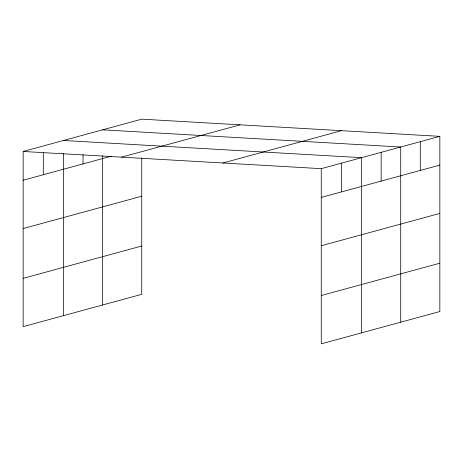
<?xml version="1.0" encoding="UTF-8"?>
<svg xmlns="http://www.w3.org/2000/svg" width="463" height="463" viewBox="0 0 463 463"><rect width="100%" height="100%" fill="white"/><g stroke="black" fill="none" stroke-linecap="round" stroke-linejoin="round"><path stroke-width="0.69" d="M141.736 158.01L141.736 294.335L23.15 326.652L23.15 151.476L141.736 119.165L439.85 136.348L439.85 311.524L321.264 343.835L321.264 168.665L439.85 136.348M23.15 180.229L111.375 156.187M121.526 157.148L240.112 124.836M222.888 162.993L341.474 130.676M23.15 228.548L141.736 196.231M23.15 278.332L141.736 246.015M321.264 197.412L439.85 165.1M321.264 245.731L439.85 213.42M321.264 295.516L439.85 263.204M102.601 129.825L400.715 147.014L400.715 322.184M63.466 140.492L361.586 157.675L361.586 332.851M23.15 151.476L321.264 168.665M420.282 141.684L420.282 170.43M381.153 152.344L381.153 181.091M341.428 163.167L341.428 191.919M102.601 155.701L102.601 305.001M83.033 154.567L83.033 163.908M63.466 153.427L63.466 315.662M43.308 152.454L43.308 174.73"/></g></svg>
